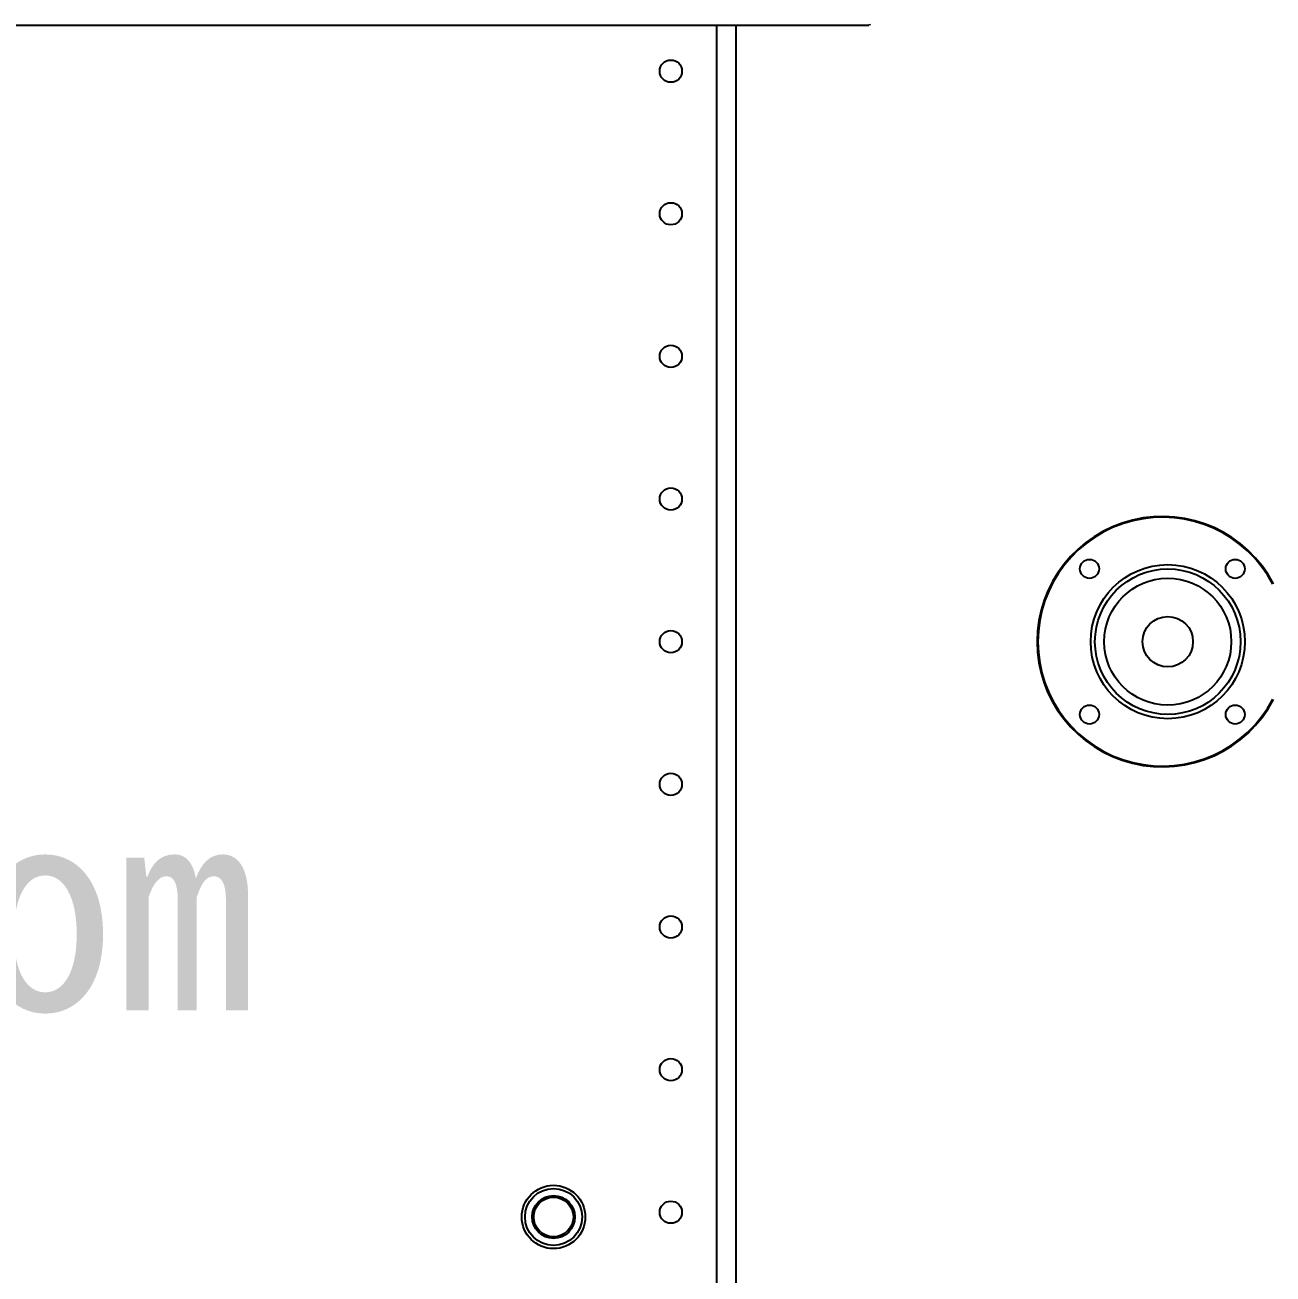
# Model space of a CAD drawing. Header units: millimetres. Extents: x 32496 to 166256, y 3504 to 23939.
# Drawn here: x 46122 to 46909, y 20581 to 21369 of the extents above; entities that cross this region are included whole.
import ezdxf

# ---------------------------------------------------------------- set-up
doc = ezdxf.new("R2010")
doc.units = ezdxf.units.MM
doc.layers.add('变压器模型_1__0', color=7, linetype='Continuous')
doc.layers.add('标注', color=5, linetype='Continuous', lineweight=18)
doc.styles.add('txtstyle_200', font='')
doc.styles.get('txtstyle_200').set_extended_font_data('宋体')

msp = doc.modelspace()

# ---------------------------------------------------------------- linework, layer by layer
at = {"layer": '变压器模型_1__0', "color": 6, "linetype": 'Continuous'}
for p, q in [((45612.64, 21368.888), (46654.415, 21368.888)), ((46570.64, 21368.888), (46570.64, 20507.888)), ((46654.897, 21369.711), (46655.08, 21368.888))]:
    msp.add_line(p, q, dxfattribs=at)
at = {"layer": '变压器模型_1__0', "color": 9, "linetype": 'Continuous'}
msp.add_line((46558.64, 20513.888), (46558.64, 21368.888), dxfattribs=at)
at = {"layer": '变压器模型_1__0', "color": 6, "linetype": 'Continuous'}
for centre, radius in [((46529.64, 21339.888), 7), ((46529.64, 21249.888), 7), ((46529.64, 21159.888), 7), ((46529.64, 21069.888), 7), ((46793.678, 21025.85), 6), ((46843.065, 20979.888), 48.608), ((46885.602, 21025.85), 6), ((46843.065, 20979.888), 45.925), ((46843.065, 20979.888), 40.06), ((46843.065, 20979.888), 15.9), ((46529.64, 20979.888), 7), ((46793.678, 20933.926), 6), ((46885.602, 20933.926), 6), ((46529.64, 20889.888), 7), ((46529.64, 20799.888), 7), ((46529.64, 20709.888), 7), ((46455.64, 20616.888), 20), ((46455.64, 20616.888), 18), ((46455.64, 20616.888), 13.5), ((46455.64, 20616.888), 12.5), ((46529.64, 20619.888), 7)]:
    msp.add_circle(centre, radius, dxfattribs=at)
for radius, start, end in [(79, 27.527033, 332.472967), (78.5, 27.576666, 332.423365)]:
    msp.add_arc((46839.64, 20979.888), radius, start, end, dxfattribs=at)

# ---------------------------------------------------------------- texts
at = {"layer": '标注', "color": 1, "lineweight": 13, "insert": (44852.77, 20528.315), "char_height": 130, "width": 1682.90063, "attachment_point": 7, "style": 'txtstyle_200'}
msp.add_mtext('{\\f@FangSong|b0|i0|c134|p49;Transformer room\\Fgbenor.shx,gbcbig|c134;\\P }', dxfattribs=at)

doc.saveas('drawing.dxf')
